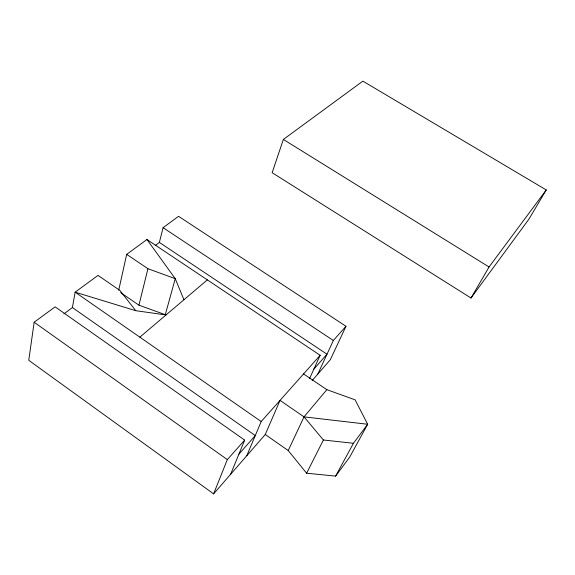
<?xml version="1.0" encoding="UTF-8"?>
<svg xmlns="http://www.w3.org/2000/svg" width="575" height="575" viewBox="0 0 575 575"><rect width="100%" height="100%" fill="white"/><g stroke="black" fill="none" stroke-linecap="round" stroke-linejoin="round"><path stroke-width="0.86" d="M230.568 474.375L244.677 440.112L55.121 306.856L34.155 322.237L28.75 360.309L213.605 493.868L265.248 434.513L280.032 400.387L304.024 416.861L323.409 439.99L353.424 443.289L367.662 424.264L355.113 399.841L326.852 389.663L303.571 373.93M63.918 313.893L72.392 307.546L75.145 292.172L98.009 275.396L119.837 290.389L135.786 310.694L166.024 314.956M118.702 290.253L126.687 254.366L146.948 239.509L320.16 355.293L309.508 378.688M146.948 239.509L175.253 278.659L165.298 314.69L138.942 305.174L147.933 268.726L126.687 254.366M155.207 245.539L159.368 242.413L163.077 227.678L178.566 216.315L345.978 326.291L330.309 359.727L312.139 380.607M283.36 139.452L272.147 172.701L470.99 298.022L528.871 219.226L546.25 189.937L362.875 81.132L283.36 139.452L489.059 266.994L546.25 189.937M213.605 493.868L227.326 459.605L244.677 440.112M246.761 455.759L261.201 421.54L320.16 355.293M317.803 374.102L333.342 340.486L345.978 326.291M304.024 416.861L367.662 424.264L349.715 457.046L335.606 476.107L306.619 473.225L288.226 450.548L304.024 416.861L326.852 389.663M306.619 473.225L323.409 439.99M335.606 476.107L353.424 443.289M470.99 298.022L489.059 266.994M238.891 454.157L255.286 435.562L72.392 307.546M313.871 369.107L326.988 354.222L159.368 242.413M139.854 337.166L207.352 279.881M135.786 310.694L75.145 292.172L261.201 421.54M147.933 268.726L175.253 278.659L183.935 299.755M163.077 227.678L333.342 340.486M120.692 292.639L138.942 305.174M265.248 434.513L288.226 450.548M34.155 322.237L227.326 459.605"/></g></svg>
